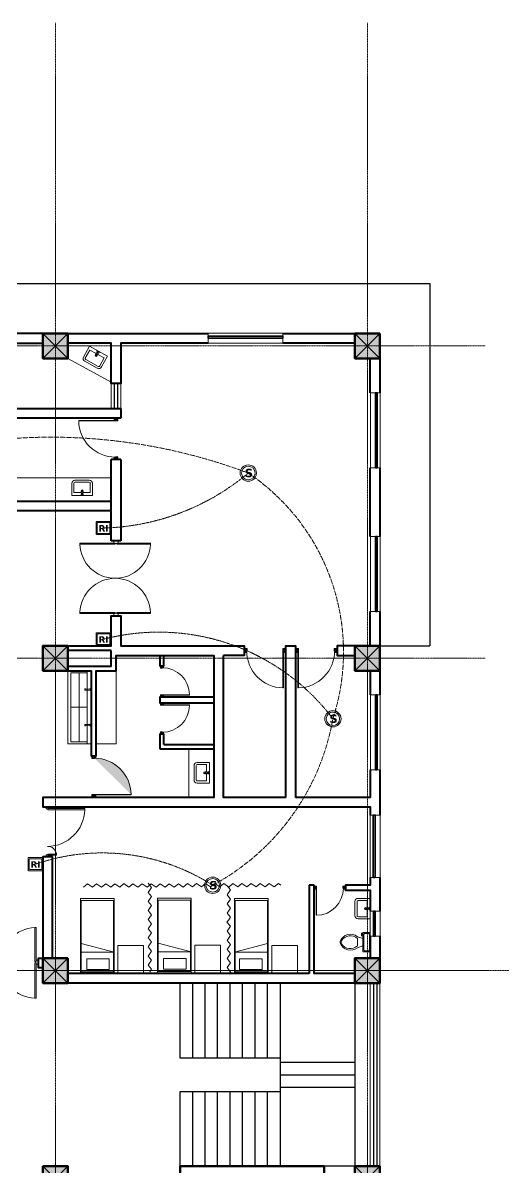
# Model space of a CAD drawing. Header units: millimetres. Extents: x 2402294 to 3337895, y 3394997 to 3969149.
# Drawn here: x 2467429 to 2478973, y 3593160 to 3620638 of the extents above; entities that cross this region are included whole.
import ezdxf

# ---------------------------------------------------------------- set-up
doc = ezdxf.new("R2010")
doc.units = ezdxf.units.MM
doc.header["$MEASUREMENT"] = 0
for name, pattern in [('ACAD_ISO04W100', [30, 24, -3, 0, -3]), ('ACISOTGB', [9, 4, -1, 1, -1, 1, -1]), ('CENTER', [2, 1.25, -0.25, 0.25, -0.25]), ('DASHED', [0.75, 0.5, -0.25])]:
    doc.linetypes.add(name, pattern=pattern)
for name, color, linetype, lineweight in [('0newfurnture', 30, 'Continuous', 15), ('centreline', 52, 'CENTER', 5), ('Column-0.5', 14, 'Continuous', 50), ('Detector Detector Conduit', 6, 'ACAD_ISO04W100', 13), ('door', 41, 'Continuous', 5), ('Door Opening-0.09', 253, 'Continuous', 9), ('Furniture Hospital-0.09', 44, 'Continuous', 9), ('greenery', 82, 'Continuous', 5), ('Hatch', 9, 'Continuous', 9), ('hidden lines', 205, 'DASHED', 5), ('Manual Call Point', 240, 'CENTER', 30), ('RI detector conduit', 100, 'ACISOTGB', 9), ('Sill Level', 140, 'Continuous', 20), ('Smoke Detector', 220, 'Continuous', 20), ('stairs', 6, 'Continuous', 25), ('WALL 0.2', 7, 'Continuous', 20), ('wall 0.4', 7, 'Continuous', 40), ('Wall-0.5', 7, 'Continuous', 50), ('WINDOW', 152, 'Continuous', 30), ('Windows Plan', 152, 'Continuous', 35)]:
    doc.layers.add(name, color=color, linetype=linetype, lineweight=lineweight)
doc.layers.add('ANNOTATION', color=7, linetype='Continuous')
doc.layers.add('CCTV conduit wire', color=1, linetype='CENTER')
doc.styles.add('5P2', font='verdana.ttf', dxfattribs={"height": 500})
doc.linetypes.add('ZIGZAG', pattern='A,0.0001,-0.2,[131,ltypeshp.shx,S=0.2,R=0,X=-0.2,Y=0],-0.4,[131,ltypeshp.shx,S=0.2,R=180,X=0.2,Y=0],-0.2', length=0.8001)

# ---------------------------------------------------------------- blocks, each defined once
blk = doc.blocks.new('BED')
at = {"layer": 'Furniture Hospital-0.09'}
for p, q in [((-2.12, 0.475), (-2.12, -0.475)), ((-2.12, -0.475), (-2.12, 0.475)), ((-0.008, 0.475), (-2.12, 0.475)), ((-2.07, 0.475), (-2.07, -0.475)), ((-0.058, 0.455), (-2.07, 0.455)), ((-0.855, -0.455), (-0.61, 0.475)), ((-0.61, 0.475), (-0.61, -0.455)), ((-0.425, 0.336), (-0.426, -0.303)), ((-0.425, 0.336), (-0.121, 0.336)), ((-0.121, -0.303), (-0.121, 0.336)), ((-0.058, -0.475), (-0.058, 0.475)), ((-0.008, -0.475), (-0.008, 0.475)), ((-0.426, -0.303), (-0.121, -0.303)), ((-2.12, -0.475), (-0.008, -0.475)), ((-2.07, -0.455), (-0.058, -0.455))]:
    blk.add_line(p, q, dxfattribs=at)
blk = doc.blocks.new('MAIN DOOR')
at = {"layer": 'door', "ltscale": 1000}
for points in [[(2313.5, 188.5), (2347.4, 188.5), (2347.4, 187.3), (2313.5, 187.3)], [(2381.3, 188.5), (2348.9, 188.5), (2348.9, 187.3), (2381.3, 187.3)]]:
    blk.add_lwpolyline(points, close=True, dxfattribs=at)
for points in [[(2346.1, 190.6), (2346.1, 188.5)], [(2348.9, 188.1), (2347.4, 188.1), (2347.4, 188.5), (2346.1, 188.5), (2346.1, 190.6), (2350.2, 190.6)], [(2347.4, 188.1), (2348.9, 188.1), (2348.9, 188.5), (2350.2, 188.5), (2350.2, 190.6), (2346.1, 190.6)], [(2350.2, 190.6), (2350.2, 188.5)], [(2313.4, 120.7), (2347.3, 120.7), (2347.3, 121.9), (2313.4, 121.9), (2313.4, 120.7)], [(2348.8, 121.1), (2347.3, 121.1), (2347.3, 120.7), (2346, 120.7), (2346, 118.6), (2350.1, 118.6)], [(2347.3, 121.1), (2348.8, 121.1), (2348.8, 120.7), (2350.1, 120.7), (2350.1, 118.6), (2346, 118.6)], [(2381.3, 120.7), (2348.8, 120.7), (2348.8, 121.9), (2381.3, 121.9), (2381.3, 120.7)], [(2346, 118.6), (2346, 120.7)], [(2350.1, 118.6), (2350.1, 120.7)]]:
    blk.add_lwpolyline(points, dxfattribs=at)
at = {"layer": 'Door Opening-0.09', "ltscale": 1000}
for centre, start, end in [((2347.4, 188.5), 182.1168, 357.8826), ((2347.3, 120.7), 2.1167, 177.8826)]:
    blk.add_arc(centre, 33.9, start, end, dxfattribs=at)
at = {"layer": 'WINDOW', "ltscale": 5}
blk.add_line((2350.1, 190.6), (2350.1, 190.6), dxfattribs=at)
blk = doc.blocks.new('scrub sink')
at = {"layer": 'Furniture Hospital-0.09'}
for p, q in [((0, -611), (0, 0)), ((0, 0), (1900, 0)), ((0, -611), (0, 0)), ((1900, -611), (1900, 0)), ((1900, 0), (1900, -611)), ((0, -110), (1900, -110)), ((50, -536), (50, -110)), ((950, -536), (950, -110)), ((1850, -536), (1850, -110)), ((1850, -536), (1850, -110)), ((50, -320), (1850, -320)), ((1850, -536), (50, -536)), ((1900, -611), (0, -611))]:
    blk.add_line(p, q, dxfattribs=at)
for points in [[(452, 0), (527, 0), (527, -5), (452, -5)], [(464, -5), (514, -5), (514, -30), (464, -30)], [(1376, 0), (1451, 0), (1451, -5), (1376, -5)], [(1389, -5), (1439, -5), (1439, -30), (1389, -30)]]:
    blk.add_lwpolyline(points, close=True, dxfattribs=at)
for points in [[(473, -30), (477, -158, 0.199366), (502, -158), (506, -30)], [(1397, -30), (1401, -158, 0.199366), (1426, -158), (1430, -30)]]:
    blk.add_lwpolyline(points, format="xyb", dxfattribs=at)
for centre, radius, start, end in [((489, -153), 20, 130.9481, 49.0519), ((489, -153), 15, 149.1321, 30.8679), ((1414, -153), 20, 130.9481, 49.0519), ((1414, -153), 15, 149.1321, 30.8679)]:
    blk.add_arc(centre, radius, start, end, dxfattribs=at)
blk = doc.blocks.new('d1')
at = {"layer": 'door'}
for p, q in [((2442.7, 10746.2), (2408.3, 10746.2)), ((2408.3, 10746.2), (2408.3, 10745.7)), ((2442.7, 10745.7), (2408.3, 10745.7))]:
    blk.add_line(p, q, dxfattribs=at)
at = {"layer": 'door', "ltscale": 80}
for points in [[(2445, 10779.7), (2445, 10782), (2444.6, 10782), (2444.6, 10782.4), (2441.8, 10782.4), (2441.8, 10782), (2441.4, 10782), (2441.4, 10780.1), (2442.7, 10780.1), (2442.7, 10779.7)], [(2445, 10746.2), (2445, 10743.9), (2444.6, 10743.9), (2444.6, 10743.4), (2441.8, 10743.4), (2441.8, 10743.9), (2441.4, 10743.9), (2441.4, 10745.7), (2442.7, 10745.7), (2442.7, 10746.2)]]:
    blk.add_lwpolyline(points, close=True, dxfattribs=at)
at = {"layer": 'Door Opening-0.09', "ltscale": 80}
blk.add_arc((2442.7, 10745.7), 34.4, 90, 179.274, dxfattribs=at)
at = {"layer": 'hidden lines'}
for centre, radius, start, end in [((2441.6, 10791.4), 9.82, 268.3986, 287.3158), ((2441.4, 10784.8), 4.22, 269.7899, 318.9675), ((2444.3, 10781.3), 2.81, 166.4652, 205.1802), ((2445, 10781.7), 2.48, 162.4671, 233.2418), ((2441.6, 10782), 3, 308.4681, 358.9527), ((2445.5, 10782.1), 1.81, 168.6475, 255.2319), ((2441.4, 10741.1), 4.22, 41.0325, 90.2101), ((2441.6, 10734.5), 9.82, 72.6842, 91.6014), ((2444.3, 10744.5), 2.81, 154.8198, 193.5348), ((2445, 10744.2), 2.48, 126.7582, 197.5329), ((2441.6, 10743.8), 3, 1.0473, 51.5319), ((2445.5, 10743.8), 1.81, 104.7681, 191.3525)]:
    blk.add_arc(centre, radius, start, end, dxfattribs=at)
blk = doc.blocks.new("door 5'")
at = {"layer": 'door', "ltscale": 1000}
for points in [[(2177525, 4317078), (2177525, 4317062), (2177516, 4317062), (2177516, 4317020), (2177473, 4317020), (2177474, 4317105)], [(2177525, 4317062), (2177525, 4317105), (2177474, 4317105), (2177473, 4317020)], [(2177473, 4317020), (2177516, 4317020)], [(2177474, 4317105), (2177516, 4317105)], [(2178697, 4316120), (2178697, 4317060), (2178671, 4317060), (2178671, 4316120), (2178697, 4316120)], [(2178689, 4317076), (2178689, 4317060), (2178697, 4317060), (2178697, 4317018), (2178740, 4317018), (2178740, 4317104)], [(2178689, 4317060), (2178689, 4317104), (2178740, 4317104), (2178740, 4317018)], [(2178740, 4317018), (2178697, 4317018)]]:
    blk.add_lwpolyline(points, dxfattribs=at)
blk.add_lwpolyline([(2177516, 4316839), (2177516, 4317062), (2177543, 4317062), (2177543, 4316839)], close=True, dxfattribs=at)
at = {"layer": 'Door Opening-0.09', "ltscale": 1000}
for centre, radius, start, end in [((2177516, 4317062), 224, 276.6944, 2.344), ((2178697, 4317076), 957, 180.3416, 268.4244)]:
    blk.add_arc(centre, radius, start, end, dxfattribs=at)
at = {"layer": 'WINDOW', "ltscale": 5}
blk.add_line((2177474, 4317104), (2177474, 4317104), dxfattribs=at)
blk = doc.blocks.new('Toilet - top')
at = {"layer": 'Furniture Hospital-0.09'}
for p, q in [((-10, -8.5), (-8, -8.5)), ((-10, -9.5), (-10, -8.5)), ((-7, -9.5), (-10, -9.5)), ((-8, -8.5), (-8, -8)), ((-7, -8), (-7, -9.5)), ((-4, -8), (-6, -14)), ((4, -8), (6, -14)), ((9.5, -6), (9.5, -2)), ((4, -14), (-4, -14))]:
    blk.add_line(p, q, dxfattribs=at)
blk.add_lwpolyline([(10.5, -8), (10.5, 0), (-10.5, 0), (-10.5, -8)], close=True, dxfattribs=at)
for points in [[(-9.5, -2), (-9.5, -6)], [(8.5, -1), (-8.5, -1)], [(-8.5, -7), (8.5, -7)]]:
    blk.add_lwpolyline(points, dxfattribs=at)
for centre, radius, start, end in [((-8.6, -1.9), 0.884, 81.8699, 188.1301), ((-8.6, -6.1), 0.884, 171.8699, 278.1301), ((8.6, -1.9), 0.884, 351.8699, 98.1301), ((8.6, -6.1), 0.884, 261.8699, 8.1301), ((3.5, -21.6), 12.2, 141.4691, 247.9714), ((4.2, -21.8), 11.3, 136.3677, 238.9468), ((-3.5, -21.6), 12.2, 292.0284, 38.5307), ((-4.2, -21.8), 11.3, 301.053, 43.6321), ((0, -27.9), 4, 245.7318, 294.2682), ((0, -29), 4, 254.8605, 285.1395)]:
    blk.add_arc(centre, radius, start, end, dxfattribs=at)
blk = doc.blocks.new('TAP')
at = {"layer": 'Furniture Hospital-0.09', "linetype": 'Continuous'}
for p, q in [((0, 38), (0, -38)), ((5, 38), (0, 38)), ((5, 38), (5, -38)), ((30, 25), (5, 25)), ((30, 0), (5, 0)), ((30, 25), (30, -25)), ((56, 16), (30, 16)), ((51, 7), (48, 8)), ((59, 19), (57, 22)), ((73, 24), (73, 27)), ((88, 20), (89, 22)), ((97, 15), (125, 12)), ((97, 8), (100, 9)), ((5, -38), (0, -38)), ((30, -25), (5, -25)), ((56, -16), (30, -16)), ((51, -8), (48, -9)), ((60, -20), (58, -22)), ((74, -24), (74, -27)), ((88, -19), (90, -22)), ((97, -7), (100, -8)), ((97, -15), (125, -12))]:
    blk.add_line(p, q, dxfattribs=at)
for radius in [21.2, 19.7]:
    blk.add_circle((74, 0), radius, dxfattribs=at)
for centre, radius, start, end in [((74, 0), 27.2, 163.0512, 199.0512), ((74, 0), 24.2, 127.0512, 163.0512), ((74, 0), 27.2, 91.0512, 127.0512), ((74, 0), 24.2, 55.0512, 91.0512), ((74, 0), 27.2, 19.0512, 55.0512), ((74, 0), 24.2, 343.0512, 19.0512), ((95, 0), 32.6, 337.45, 22.55), ((74, 0), 24.2, 199.0512, 235.0512), ((74, 0), 27.2, 235.0512, 271.0512), ((74, 0), 24.2, 271.0512, 307.0512), ((74, 0), 27.2, 307.0512, 343.0512)]:
    blk.add_arc(centre, radius, start, end, dxfattribs=at)
blk = doc.blocks.new('A$C2C054FB4')
at = {"layer": 'Furniture Hospital-0.09'}
for p, q in [((-375, -169), (-375, 181)), ((-325, -169), (-325, 181)), ((-300, 256), (0, 256)), ((-300, 206), (-75, 206)), ((-75, 206), (-75, 30)), ((0, 256), (0, -244)), ((-75, -194), (-300, -194)), ((0, -244), (-300, -244)), ((-75, -18), (-75, -194))]:
    blk.add_line(p, q, dxfattribs=at)
at = {"layer": 'Furniture Hospital-0.09', "ltscale": 30}
blk.add_circle((-115, 6), 26, dxfattribs=at)
at = {"layer": 'Furniture Hospital-0.09'}
for centre, radius, start, end in [((-300, 181), 75, 90, 180), ((-300, 181), 25, 90, 180), ((-300, -169), 75, 180, 270), ((-300, -169), 25, 180, 270)]:
    blk.add_arc(centre, radius, start, end, dxfattribs=at)
at = {"layer": 'Furniture Hospital-0.09', "rotation": 180}
blk.add_blockref('TAP', (0, 6), dxfattribs=at)
blk = doc.blocks.new("door 3'3")
at = {"layer": 'door'}
for p, q in [((82769.4, -31237.4), (82769.4, -31203.4)), ((82769.8, -31203.4), (82769.4, -31203.4)), ((82769.8, -31237.4), (82769.8, -31203.4))]:
    blk.add_line(p, q, dxfattribs=at)
at = {"layer": 'door', "ltscale": 80}
for points in [[(82769.8, -31239.8), (82767.4, -31239.8), (82767.4, -31239.4), (82766.9, -31239.4), (82766.9, -31236.4), (82767.4, -31236.4), (82767.4, -31235.9), (82769.4, -31235.9), (82769.4, -31237.4), (82769.8, -31237.4)], [(82802.9, -31239.8), (82805.4, -31239.8), (82805.4, -31239.4), (82805.9, -31239.4), (82805.9, -31236.4), (82805.4, -31236.4), (82805.4, -31235.9), (82803.4, -31235.9), (82803.4, -31237.4), (82802.9, -31237.4)]]:
    blk.add_lwpolyline(points, close=True, dxfattribs=at)
blk.add_arc((82769.4, -31237.4), 34, 0, 89.2047, dxfattribs=at)
at = {"layer": 'Hatch'}
for centre, radius, start, end in [((82767.7, -31239.9), 2.68, 36.7582, 107.5329), ((82767.3, -31240.3), 1.96, 14.7681, 101.3525), ((82757.2, -31236.2), 10.6, 342.6842, 1.6014), ((82764.4, -31235.9), 4.57, 311.0325, 0.2101), ((82768.1, -31239.1), 3.04, 64.8198, 103.5348), ((82767.3, -31236.1), 3.25, 271.0473, 321.5319), ((82805.1, -31239.9), 2.68, 72.4671, 143.2418), ((82805.5, -31236.1), 3.25, 218.4681, 268.9527), ((82804.7, -31239.1), 3.04, 76.4652, 115.1802), ((82805.5, -31240.3), 1.96, 78.6475, 165.2319), ((82808.4, -31235.9), 4.57, 179.7899, 228.9675), ((82815.6, -31236.2), 10.6, 178.3986, 197.3158)]:
    blk.add_arc(centre, radius, start, end, dxfattribs=at)
blk = doc.blocks.new('2ft column')
at = {"layer": 'Hatch', "ltscale": 5}
h = blk.add_hatch(color=256, dxfattribs=at)
h.dxf.hatch_style = 1
h.paths.add_polyline_path([(2207385, 4176559), (2207985, 4176559), (2207985, 4175959), (2207385, 4175959)])
at = {"layer": 'Column-0.5', "ltscale": 5}
blk.add_lwpolyline([(2207385, 4176559), (2207985, 4176559), (2207985, 4175959), (2207385, 4175959)], close=True, dxfattribs=at)
at = {"layer": 'Defpoints', "ltscale": 5}
for points in [[(2207985, 4176559), (2207385, 4175959)], [(2207985, 4175959), (2207385, 4176559)]]:
    blk.add_lwpolyline(points, dxfattribs=at)
blk = doc.blocks.new('main grid')
at = {"layer": 'centreline', "ltscale": 5}
for p, q in [((2549661, 4018930), (2549661, 3976624)), ((2557161, 4018930), (2557161, 3976624)), ((2559988, 4011172), (2515645, 4011172)), ((2559988, 4003672), (2515645, 4003672)), ((2559388, 3996172), (2515045, 3996172)), ((2559988, 3996172), (2515645, 3996172))]:
    blk.add_line(p, q, dxfattribs=at)
at = {"layer": 'Hatch', "xscale": -1}
for p in [(4757346, -165087), (4764846, -165087), (4757346, -172587), (4764846, -172587), (4757346, -180087), (4764846, -180087)]:
    blk.add_blockref('2ft column', p, dxfattribs=at)
at = {"layer": 'Hatch'}
for p in [(341976, -185087), (349476, -185087)]:
    blk.add_blockref('2ft column', p, dxfattribs=at)
blk = doc.blocks.new('bazin')
at = {"layer": '0newfurnture', "ltscale": 5}
for p, q in [((2434577, 4011590), (2435069, 4011590)), ((2434577, 4011295), (2434577, 4011590)), ((2434626, 4011295), (2434626, 4011516)), ((2434626, 4011516), (2434799, 4011516)), ((2434847, 4011516), (2435020, 4011516)), ((2435020, 4011516), (2435020, 4011295)), ((2435069, 4011590), (2435069, 4011295)), ((2434996, 4011270), (2434651, 4011270)), ((2434996, 4011221), (2434651, 4011221))]:
    blk.add_line(p, q, dxfattribs=at)
blk.add_circle((2434823, 4011477), 25.6, dxfattribs=at)
for centre, radius, start, end in [((2434651, 4011295), 73.8, 180, 270), ((2434651, 4011295), 24.6, 180, 270), ((2434996, 4011295), 73.8, 270, 0), ((2434996, 4011295), 24.6, 270, 0)]:
    blk.add_arc(centre, radius, start, end, dxfattribs=at)
at = {"layer": '0newfurnture', "ltscale": 5, "xscale": 0.9842520018725999, "yscale": 0.9842520018725999, "zscale": 0.9842520018725999, "rotation": 270}
blk.add_blockref('TAP', (2434823, 4011590), dxfattribs=at)
blk = doc.blocks.new('v18')
at = {"layer": 'Sill Level'}
blk.add_lwpolyline([(2462914, 3850453), (2464714, 3850453), (2464714, 3850693), (2462914, 3850693)], close=True, dxfattribs=at)
at = {"layer": 'Windows Plan'}
blk.add_lwpolyline([(2464714, 3850573), (2462914, 3850573), (2462914, 3850620), (2464714, 3850620)], close=True, dxfattribs=at)
blk = doc.blocks.new('w2')
at = {"layer": 'Sill Level'}
blk.add_lwpolyline([(2444138, 3818930), (2445638, 3818930), (2445638, 3818690), (2444138, 3818690)], close=True, dxfattribs=at)
at = {"layer": 'Windows Plan'}
blk.add_lwpolyline([(2445638, 3818810), (2444138, 3818810), (2444138, 3818762), (2445638, 3818762)], close=True, dxfattribs=at)
blk = doc.blocks.new('v2')
at = {"layer": 'Sill Level'}
blk.add_lwpolyline([(2448277, 3818910), (2448877, 3818910), (2448877, 3818670), (2448277, 3818670)], close=True, dxfattribs=at)
at = {"layer": 'Windows Plan'}
blk.add_lwpolyline([(2448877, 3818790), (2448277, 3818790), (2448277, 3818743), (2448877, 3818743)], close=True, dxfattribs=at)
blk = doc.blocks.new('smoke')
at = {"layer": 'Smoke Detector', "lineweight": 5}
for radius in [97.5, 81.1]:
    blk.add_circle((-251457, 4034457), radius, dxfattribs=at)
at = {"layer": 'Smoke Detector', "lineweight": 5, "insert": (-251499, 4034508), "char_height": 100.35, "width": 120.42, "attachment_point": 1, "style": '5P2'}
blk.add_mtext('{\\fVerdana|b1|i0|c0|p34;S}', dxfattribs=at)
blk = doc.blocks.new('smoke1')
at = {"layer": 'CCTV conduit wire'}
blk.add_blockref('smoke', (0, 0), dxfattribs=at)
blk = doc.blocks.new('response indicator')
at = {"layer": 'Manual Call Point', "lineweight": 5}
for points in [[(295159, 165314), (295473, 165314), (295473, 165035), (295159, 165035)], [(295183, 165290), (295450, 165290), (295450, 165059), (295183, 165059)]]:
    blk.add_lwpolyline(points, close=True, dxfattribs=at)
at = {"layer": 'Manual Call Point', "lineweight": 5, "insert": (295207, 165238), "char_height": 139.42, "width": 167.3, "attachment_point": 1, "style": '5P2'}
blk.add_mtext('{\\fVerdana|b1|i0|c0|p34;RI}', dxfattribs=at)

msp = doc.modelspace()

# ---------------------------------------------------------------- hatches: boundary and pattern name
at = {"layer": 'greenery', "ltscale": 5}
h = msp.add_hatch(color=256, dxfattribs=at)
h.dxf.hatch_style = 1
h.paths.add_polyline_path([(2469088.1, 3602969.5), (2469088.1, 3603028.2), (2469099.3, 3603028.2), (2469099.3, 3603039.4), (2469170.1, 3603039.4), (2469170.1, 3603028.2), (2469181.3, 3603028.2), (2469181.3, 3602980.7), (2469145.9, 3602980.7), (2469145.9, 3602969.5)])
edge = h.paths.add_edge_path(flags=16)
edge.add_arc((2469174.1, 3603268.7), 251.9, 252.71757, 271.63475)
edge = h.paths.add_edge_path(flags=16)
edge.add_arc((2469180.8, 3603099.2), 108.1, 221.06583, 270.24342)
edge = h.paths.add_edge_path()
edge.add_arc((2469176.1, 3603029.6), 76.8, 181.08064, 231.56521)
edge = h.paths.add_edge_path(flags=16)
edge.add_arc((2469076.3, 3603030.2), 46.3, 284.80143, 371.38583)
edge = h.paths.add_edge_path()
edge.add_arc((2469087.9, 3603020.2), 63.5, 306.79158, 377.5662)
edge = h.paths.add_edge_path(flags=16)
edge.add_arc((2469105.2, 3603011.4), 72, 334.85314, 373.56817)
h.paths.add_polyline_path([(2469088.6, 3602109.3), (2469088.6, 3602050.6), (2469099.8, 3602050.6), (2469099.8, 3602039.4), (2469170.7, 3602039.4), (2469170.6, 3602050.6), (2469181.8, 3602050.6), (2469181.8, 3602098.1), (2469146.4, 3602098.1), (2469146.4, 3602109.3)])
edge = h.paths.add_edge_path(flags=17)
edge.add_arc((2469174.9, 3601810.1), 251.9, 88.43192, 107.3491)
edge = h.paths.add_edge_path(flags=16)
edge.add_arc((2469181.4, 3601979.6), 108.1, 89.82325, 139.00084)
edge = h.paths.add_edge_path()
edge.add_arc((2469176.6, 3602049.2), 76.8, 128.50146, 178.98603)
edge = h.paths.add_edge_path(flags=16)
edge.add_arc((2469076.9, 3602048.6), 46.3, 348.68084, 435.26524)
edge = h.paths.add_edge_path()
edge.add_arc((2469088.4, 3602058.6), 63.5, 342.50047, 413.27509)
edge = h.paths.add_edge_path(flags=17)
edge.add_arc((2469105.8, 3602067.4), 72, 346.4985, 385.21353)
edge = h.paths.add_edge_path()
edge.add_line((2469146.4, 3602109.3), (2470028.9, 3602109.8))
edge = h.paths.add_edge_path()
edge.add_line((2469146.4, 3602098.1), (2470029, 3602098.6))
edge = h.paths.add_edge_path()
edge.add_line((2470028.9, 3602109.8), (2470028.9, 3602098.6))
edge = h.paths.add_edge_path()
edge.add_arc((2469146.4, 3602098.1), 882.6, 0.75931, 90.03334)

# ---------------------------------------------------------------- linework, layer by layer
at = {"layer": '0newfurnture', "ltscale": 5}
msp.add_line((2468511, 3612579.3), (2469551, 3612012.3), dxfattribs=at)
msp.add_lwpolyline([(2465871, 3609149.3), (2469551, 3609149.3), (2469551, 3609713.6), (2465871, 3609713.6)], close=True, dxfattribs=at)
at = {"layer": 'centreline', "ltscale": 5}
for p, q in [((2468211, 3620637.5), (2468211, 3572697.5)), ((2475711, 3620637.5), (2475711, 3612579.3)), ((2484429.1, 3597879.3), (2441909.5, 3597879.3))]:
    msp.add_line(p, q, dxfattribs=at)
at = {"layer": 'Detector Detector Conduit', "ltscale": 5}
for centre, radius, start, end in [((2468106.3, 3597217.6), 13471.3, 69.39729, 111.89374), ((2469959.1, 3605530.6), 5176.8, 341.94405, 56.09749), ((2469317.3, 3604904.7), 5649.1, 298.25806, 350.02483)]:
    msp.add_arc(centre, radius, start, end, dxfattribs=at)
at = {"layer": 'Furniture Hospital-0.09', "ltscale": 30}
msp.add_lwpolyline([(2468511, 3605079.3), (2468987.4, 3605079.3)], dxfattribs=at)
for points in [[(2469194.7, 3603325.9), (2469671, 3603325.9), (2469671, 3605079.3), (2469194.7, 3605079.3)], [(2471421, 3603205.9), (2472021, 3603205.9), (2472021, 3602039.3), (2471421, 3602039.3)]]:
    msp.add_lwpolyline(points, close=True, dxfattribs=at)
at = {"layer": 'Furniture Hospital-0.09'}
for points in [[(2470327.6, 3597809.3), (2469714.3, 3597809.3), (2469714.3, 3598482.7), (2470327.6, 3598482.7)], [(2472177.6, 3597816.5), (2471564.3, 3597816.5), (2471564.3, 3598489.8), (2472177.6, 3598489.8)], [(2474027.6, 3597809.3), (2473414.3, 3597809.3), (2473414.3, 3598482.7), (2474027.6, 3598482.7)]]:
    msp.add_lwpolyline(points, close=True, dxfattribs=at)
at = {"layer": 'RI detector conduit', "ltscale": 5}
for centre, radius, start, end in [((2469214.6, 3614153.6), 5648.8, 271.55013, 310.01533), ((2470696.2, 3600759.2), 5248.1, 37.11731, 104.66773), ((2469339.7, 3595785.7), 4919.3, 57.37479, 109.06808)]:
    msp.add_arc(centre, radius, start, end, dxfattribs=at)
at = {"layer": 'stairs', "ltscale": 5}
msp.add_line((2476011, 3605679.3), (2477211, 3605679.3), dxfattribs=at)
for points in [[(2465641.7, 3613179.3), (2465641.7, 3614379.3), (2477211, 3614379.3), (2477211, 3605679.3)], [(2473611, 3595779.3), (2471211, 3595779.3), (2471211, 3597579.3)], [(2471511, 3595779.3), (2471511, 3597579.3)], [(2471811, 3595779.3), (2471811, 3597579.3)], [(2472111, 3595779.3), (2472111, 3597579.3)], [(2472411, 3595779.3), (2472411, 3597579.3)], [(2472711, 3595779.3), (2472711, 3597579.3)], [(2473011, 3595779.3), (2473011, 3597579.3)], [(2473311, 3595779.3), (2473311, 3597579.3)], [(2473611, 3597579.3), (2473611, 3593179.3)], [(2475411, 3597579.3), (2475411, 3593179.3), (2474670.8, 3593179.3)], [(2473611, 3595679.3), (2475411, 3595679.3)], [(2473611, 3595379.3), (2475411, 3595379.3)], [(2471211, 3593179.3), (2471211, 3594979.3), (2473611, 3594979.3)], [(2471511, 3593179.3), (2471511, 3594979.3)], [(2471811, 3593179.3), (2471811, 3594979.3)], [(2472111, 3593179.3), (2472111, 3594979.3)], [(2472411, 3593179.3), (2472411, 3594979.3)], [(2472711, 3593179.3), (2472711, 3594979.3)], [(2473011, 3593179.3), (2473011, 3594979.3)], [(2473311, 3593179.3), (2473311, 3594979.3)], [(2473611, 3595079.3), (2475411, 3595079.3)]]:
    msp.add_lwpolyline(points, dxfattribs=at)
at = {"layer": 'WALL 0.2', "ltscale": 5}
for points in [[(2469551, 3611979.3), (2469551, 3611379.3)], [(2469781, 3611979.3), (2469781, 3611379.3)], [(2475781, 3597579.3), (2475781, 3593179.3)], [(2476011, 3597579.3), (2476011, 3593179.3)]]:
    msp.add_lwpolyline(points, dxfattribs=at)
at = {"layer": 'wall 0.4', "ltscale": 5}
for p, q in [((2465641, 3611379.3), (2469781, 3611379.3)), ((2469781, 3611379.3), (2469781, 3611149.3)), ((2469781, 3611149.3), (2465641, 3611149.3)), ((2469551, 3609149.3), (2469551, 3610149.3)), ((2469781, 3610149.3), (2469551, 3610149.3)), ((2469781, 3610149.3), (2469781, 3608199.3)), ((2465871, 3609149.3), (2469551, 3609149.3)), ((2469551, 3608199.3), (2469551, 3609149.3)), ((2469551, 3608919.3), (2465641, 3608919.3)), ((2469781, 3608199.3), (2469551, 3608199.3)), ((2470721, 3603205.9), (2472021, 3603205.9)), ((2470821, 3603305.9), (2472021, 3603305.9)), ((2474311, 3599929.3), (2474311, 3597809.3))]:
    msp.add_line(p, q, dxfattribs=at)
for points in [[(2467911, 3613179.3), (2466871, 3613179.3), (2466871, 3612949.3), (2467911, 3612949.3)], [(2468511, 3613179.3), (2471881, 3613179.3)], [(2473681, 3613179.3), (2475411, 3613179.3)], [(2471881, 3612949.3), (2469781, 3612949.3), (2469781, 3611979.3), (2469551, 3611979.3), (2469551, 3612949.3), (2468511, 3612949.3)], [(2475411, 3612949.3), (2473681, 3612949.3)], [(2475781, 3611754.3), (2475781, 3612579.3)], [(2476011, 3612579.3), (2476011, 3611754.3)], [(2475781, 3608304.3), (2475781, 3609954.3)], [(2476011, 3609954.3), (2476011, 3608304.3)], [(2468511, 3605679.3), (2469551, 3605679.3), (2469551, 3606399.3), (2469781, 3606399.3), (2469781, 3605679.3), (2472751, 3605678.8), (2472751, 3605448.8), (2472251, 3605448.9)], [(2475781, 3605679.3), (2475781, 3606504.3)], [(2476011, 3606504.3), (2476011, 3605679.3)], [(2473751, 3602039.3), (2473751, 3605679.3), (2473981, 3605679.3), (2473981, 3602039.3)], [(2475411, 3605679.3), (2474981, 3605679.3), (2474981, 3605449.3), (2475411, 3605449.3)], [(2468511, 3605079.3), (2469074.7, 3605079.3), (2469074.7, 3603039.4), (2469194.7, 3603039.4), (2469194.7, 3605079.3), (2469671, 3605079.3), (2469671, 3605449.3), (2472021, 3605448.9), (2472021, 3602039.3), (2467911, 3602039.3), (2467911, 3601809.3), (2475781, 3601809.3), (2475781, 3601614.7)], [(2470721, 3605448.9), (2470721, 3605199), (2470821, 3605199), (2470821, 3605449.1)], [(2473751, 3602039.3), (2472251, 3602039.3), (2472251, 3605448.9)], [(2475781, 3605079.3), (2475781, 3604500.3)], [(2476011, 3605079.3), (2476011, 3604500.3)], [(2472021, 3604449), (2470721, 3604449), (2470721, 3604305.9), (2472021, 3604305.9)], [(2470821, 3603305.9), (2470821, 3603555.9), (2470721, 3603555.9), (2470721, 3603205.9)], [(2475781, 3602700.3), (2475781, 3602039.3), (2473981, 3602039.3)], [(2476011, 3602700.3), (2476011, 3601614.7)], [(2468141, 3598179.3), (2468141, 3600609.3), (2467911, 3600609.3), (2467911, 3598179.3)], [(2475781, 3600114.7), (2475781, 3599929.3), (2475181, 3599929.3), (2475181, 3599809.3), (2475781, 3599809.3), (2475781, 3599306.9)], [(2476011, 3600114.7), (2476011, 3599306.9)], [(2474431, 3599929.3), (2474311, 3599929.3)], [(2475411, 3597809.3), (2474431, 3597809.3), (2474431, 3599929.3)], [(2475781, 3598706.9), (2475781, 3598179.3)], [(2476011, 3598706.9), (2476011, 3598179.3)], [(2467911, 3597949.3), (2467801, 3597949.3), (2467801, 3598179.3), (2467911, 3598179.3)], [(2474311, 3597809.3), (2468511, 3597809.3)], [(2475411, 3597579.3), (2468511, 3597579.3)]]:
    msp.add_lwpolyline(points, dxfattribs=at)
msp.add_lwpolyline([(2469551, 3605569.3), (2468511, 3605569.3), (2468511, 3605189.3), (2469551, 3605189.3)], close=True, dxfattribs=at)
at = {"layer": 'Wall-0.5', "ltscale": 5}
for p, q in [((2474674, 3593179.3), (2471211, 3593179.3)), ((2471211, 3593179.3), (2471211, 3592264.4)), ((2474674, 3593179.3), (2474674, 3590609.3)), ((2475411, 3593179.3), (2475411, 3593179.3))]:
    msp.add_line(p, q, dxfattribs=at)
at = {"layer": 'WINDOW', "ltscale": 5}
for points in [[(2469626, 3611979.3), (2469626, 3611379.3)], [(2469706, 3611979.3), (2469706, 3611379.3)], [(2475856, 3597579.3), (2475856, 3593179.3)], [(2475936, 3597579.3), (2475936, 3593179.3)]]:
    msp.add_lwpolyline(points, dxfattribs=at)
at = {"layer": 'WINDOW', "linetype": 'ZIGZAG', "lineweight": 20, "ltscale": 0.5}
for points in [[(2468884.9, 3599882.9), (2468983.5, 3599965.9), (2469103.3, 3599882.9), (2469201.9, 3599965.9), (2469321.7, 3599882.9), (2469420.2, 3599965.9), (2469540, 3599882.9), (2469638.6, 3599965.9), (2469758.4, 3599882.9), (2469859.6, 3599968.1), (2469974.4, 3599880.9), (2470075.4, 3599965.9), (2470195.2, 3599882.9), (2470293.8, 3599965.9), (2470413.6, 3599882.9), (2470512.2, 3599965.9), (2470632, 3599882.9), (2470730.5, 3599965.9), (2470850.3, 3599882.9), (2470948.9, 3599965.9), (2471068.7, 3599882.9), (2471167.3, 3599965.9), (2471284.5, 3599884.8), (2471386, 3599970.2), (2471505.8, 3599887.3), (2471604.4, 3599970.2), (2471724.2, 3599887.3), (2471822.8, 3599970.2), (2471942.6, 3599887.3), (2472041.1, 3599970.2), (2472160.9, 3599887.3), (2472262.1, 3599972.4), (2472376.9, 3599885.2), (2472477.9, 3599970.2), (2472597.7, 3599887.3), (2472696.3, 3599970.2), (2472816.1, 3599887.3), (2472914.7, 3599970.2), (2473034.5, 3599887.3), (2473133.1, 3599970.2), (2473252.9, 3599887.3), (2473351.4, 3599970.2), (2473471.2, 3599887.3), (2473569.8, 3599970.2), (2473631.3, 3599927.6)], [(2470439.9, 3599976), (2470522.8, 3599877.4), (2470439.9, 3599757.6), (2470522.8, 3599659), (2470439.9, 3599539.2), (2470522.8, 3599440.6), (2470439.9, 3599320.8), (2470522.8, 3599222.2), (2470480.2, 3599160.7)], [(2472336.8, 3599915.6), (2472419.8, 3599817), (2472336.8, 3599697.2), (2472419.8, 3599598.6), (2472336.8, 3599478.8), (2472419.8, 3599380.3), (2472336.8, 3599260.4), (2472419.8, 3599161.9), (2472377.2, 3599100.4)], [(2470480.2, 3599160.7), (2470437.8, 3599104.9), (2470522.8, 3599003.9), (2470439.9, 3598884.1), (2470522.8, 3598785.5), (2470439.9, 3598665.7), (2470522.8, 3598567.1), (2470439.9, 3598447.3), (2470522.8, 3598348.7), (2470439.9, 3598228.9), (2470522.8, 3598130.3), (2470439.9, 3598010.5), (2470522.8, 3597911.9), (2470480.2, 3597850.4)], [(2472377.2, 3599100.4), (2472334.8, 3599044.5), (2472419.8, 3598943.5), (2472336.8, 3598823.7), (2472419.8, 3598725.1), (2472336.8, 3598605.3), (2472419.8, 3598506.7), (2472336.8, 3598386.9), (2472419.8, 3598288.3), (2472336.8, 3598168.5), (2472419.8, 3598069.9), (2472336.8, 3597950.1), (2472419.8, 3597851.6), (2472377.2, 3597790.1)]]:
    msp.add_lwpolyline(points, dxfattribs=at)

# ---------------------------------------------------------------- block references
at = {"layer": '0newfurnture', "ltscale": 5}
msp.add_blockref('main grid', (-81449.7, -398292.5), dxfattribs=at)
at = {"layer": '0newfurnture', "rotation": 331.4004904711639}
msp.add_blockref('bazin', (-1588784.7, 1256140.1), dxfattribs=at)
at = {"layer": '0newfurnture', "xscale": -1, "rotation": 180}
msp.add_blockref('bazin', (34030.7, 7620877.1), dxfattribs=at)
at = {"layer": 'ANNOTATION', "xscale": 1.125, "yscale": 1.125, "zscale": 1.125}
for p in [(2137136.6, 3422685.8), (2137136.6, 3420015.1), (2135501.8, 3414614)]:
    msp.add_blockref('response indicator', p, dxfattribs=at)
at = {"layer": 'CCTV conduit wire', "xscale": 2, "yscale": 2, "zscale": 2}
for p in [(2975761.3, -4459086.9), (2977795.6, -4464988.1), (2974906.4, -4468985.5)]:
    msp.add_blockref('smoke1', p, dxfattribs=at)
at = {"layer": 'door', "xscale": 0.9473750180788149, "yscale": 0.9473750180788149, "zscale": 0.9473750180788149, "rotation": 89.9959866754369}
msp.add_blockref("door 5'", (6557758.7, 1537438.9), dxfattribs=at)
at = {"layer": 'Door Opening-0.09'}
for name, p, xscale, yscale, zscale, rotation in [('d1', (2406859.5, 3886585.4), -25.64102998076803, 25.64102998076803, 25.64102998076803, 180.0333351142591), ('MAIN DOOR', (2410966.7, 3611214.6), -24.99999476308163, 24.99999476308163, 24.99999476308163, 179.9508515784996), ('d1', (2749187.1, 3542757.8), 25.64102998076803, 25.64102998076803, 25.64102998076803, 89.96666488574087), ('d1', (2198545, 3542757.8), -25.64102998076803, 25.64102998076803, 25.64102998076803, 270.0333351142592), ("door 3'3", (3070412.4, 2012361.3), -19.23084603733906, 19.23084603733906, 19.23084603733906, 269.9608081480044), ("door 3'3", (3070412.4, 5196393.7), 19.23084603733906, 19.23084603733906, 19.23084603733906, 270.0391918519955), ('d1', (2531941.2, 3326603.3), -25.64102998076803, 25.64102998076803, 25.64102998076803, 0.03333511425911873), ("door 3'3", (882343.3, 3000228), -19.23084603733906, 19.23084603733906, 19.23084603733906, 179.9608081480045), ('MAIN DOOR', (2462985.3, 3539382.7), -24.99999476308163, 24.99999476308163, 24.99999476308163, 269.9502640851987)]:
    msp.add_blockref(name, p, dxfattribs=dict(at, xscale=xscale, yscale=yscale, zscale=zscale, rotation=rotation))
at = {"layer": 'Furniture Hospital-0.09', "ltscale": 30, "xscale": 0.9228387548606758, "yscale": 0.9228387548606758, "zscale": 0.9228387548606758, "rotation": 270}
msp.add_blockref('scrub sink', (2469074.7, 3605079.3), dxfattribs=at)
at = {"layer": 'Furniture Hospital-0.09'}
for name, p, xscale, yscale, zscale, rotation in [('A$C2C054FB4', (2471913.8, 3602635.2), -0.9842520018725999, 0.9842520018725999, 0.9842520018725999, 180), ('BED', (2469221, 3597802.2), 851.8518518849081, 851.8518518849081, 851.8518518849081, 269.9999993818631), ('BED', (2471071, 3597809.3), 851.8518518849081, 851.8518518849081, 851.8518518849081, 269.9999993818631), ('BED', (2472921, 3597802.2), -851.8518518849081, 851.8518518849081, 851.8518518849081, 90.0000006181369), ('A$C2C054FB4', (2475781, 3599374.2), -0.9842520018725999, 0.9842520018725999, 0.9842520018725999, 180), ('Toilet - top', (2475779.3, 3598561.1), 21.93575057202424, 21.93575057202424, 21.93575057202424, 270)]:
    msp.add_blockref(name, p, dxfattribs=dict(at, xscale=xscale, yscale=yscale, zscale=zscale, rotation=rotation))
at = {"layer": 'wall 0.4'}
msp.add_blockref('v18', (8967.4, -237503.2), dxfattribs=at)
at = {"layer": 'wall 0.4', "rotation": 270}
for name, p in [('v18', (-1374671.5, 6074668)), ('w2', (-1342909.3, 6045752.5)), ('v2', (-1342889.4, 6047583.5))]:
    msp.add_blockref(name, p, dxfattribs=at)
at = {"layer": 'wall 0.4', "xscale": -1, "rotation": 270.0000000000987}
for p in [(-1374671.5, 1143590.7), (-1374671.5, 1139786.6)]:
    msp.add_blockref('v18', p, dxfattribs=at)

doc.saveas('drawing.dxf')
